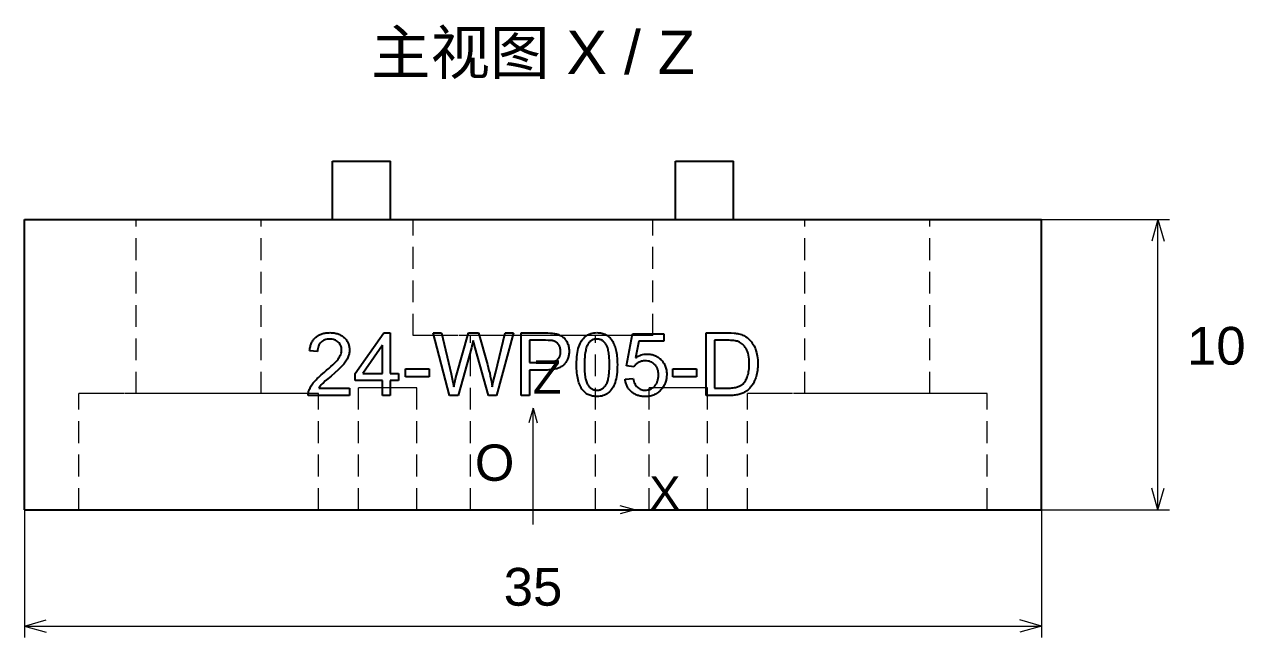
# Paper-space layout '01_三视图' of a CAD drawing. Header units: millimetres. Extents: x 8 to 451, y 8 to 289.
# Drawn here: x 126 to 209.9, y 169.2 to 211.4 of the extents above; entities that cross this region are included whole.
import ezdxf
from ezdxf.enums import TextEntityAlignment as Align

# ---------------------------------------------------------------- set-up
doc = ezdxf.new("R2010")
doc.units = ezdxf.units.MM
doc.linetypes.add('WP_HIDDEN', pattern=[2.3, 1.5, -0.8])
for name, color, linetype, lineweight in [('ANNOTATIONS', 7, 'CONTINUOUS', 18), ('HIDDEN', 7, 'WP_HIDDEN', 13), ('VISIBLE', 7, 'CONTINUOUS', 25)]:
    doc.layers.add(name, color=color, linetype=linetype, lineweight=lineweight)
doc.styles.add('CJK', font='Arial Unicode.ttf')

psp = doc.layouts.new('01_三视图')

# ---------------------------------------------------------------- linework, layer by layer
at = {"layer": 'ANNOTATIONS'}
for p, q in [((196, 198), (204.8, 198)), ((204, 198), (203.58, 196.5)), ((204, 178), (204, 198)), ((204, 198), (204.42, 196.5)), ((161, 185), (160.72, 184)), ((161, 178), (161, 185)), ((161, 185), (161.28, 184)), ((161, 177), (161, 179)), ((204, 178), (203.58, 179.5)), ((204, 178), (204.42, 179.5)), ((126, 178), (126, 169.2)), ((160, 178), (162, 178)), ((161, 178), (168, 178)), ((168, 178), (167, 178.28)), ((168, 178), (167, 177.72)), ((196, 178), (196, 169.2)), ((196, 178), (204.8, 178)), ((126, 170), (127.5, 170.42)), ((196, 170), (194.5, 170.42)), ((126, 170), (196, 170)), ((126, 170), (127.5, 169.58)), ((196, 170), (194.5, 169.58))]:
    psp.add_line(p, q, dxfattribs=at)
at = {"layer": 'HIDDEN'}
for points in [[(142.3, 198), (142.192, 198), (141.874, 198), (141.362, 198), (140.681, 198), (139.866, 198), (138.957, 198), (138, 198), (137.043, 198), (136.134, 198), (135.319, 198), (134.638, 198), (134.126, 198), (133.808, 198), (133.7, 198)], [(133.7, 186), (133.7, 198)], [(142.3, 186), (142.3, 198)], [(147.2, 198), (151.2, 198)], [(169.25, 198), (169.043, 198), (168.433, 198), (167.45, 198), (166.144, 198), (164.58, 198), (162.836, 198), (161, 198), (159.164, 198), (157.42, 198), (155.856, 198), (154.55, 198), (153.567, 198), (152.957, 198), (152.75, 198)], [(152.75, 190), (152.75, 198)], [(169.25, 190), (169.25, 198)], [(170.8, 198), (174.8, 198)], [(188.3, 198), (188.192, 198), (187.874, 198), (187.362, 198), (186.681, 198), (185.866, 198), (184.957, 198), (184, 198), (183.043, 198), (182.134, 198), (181.319, 198), (180.638, 198), (180.126, 198), (179.808, 198), (179.7, 198)], [(179.7, 186), (179.7, 198)], [(188.3, 186), (188.3, 198)], [(169.25, 190), (169.043, 190), (168.433, 190), (167.45, 190), (166.144, 190), (164.58, 190), (162.836, 190), (161, 190), (159.164, 190), (157.42, 190), (155.856, 190), (154.55, 190), (153.567, 190), (152.957, 190), (152.75, 190)], [(165.3, 190), (165.192, 190), (164.874, 190), (164.362, 190), (163.681, 190), (162.866, 190), (161.957, 190), (161, 190), (160.043, 190), (159.134, 190), (158.319, 190), (157.638, 190), (157.126, 190), (156.808, 190), (156.7, 190)], [(156.7, 178), (156.7, 190)], [(165.3, 178), (165.3, 190)], [(153.01, 186.4), (152.96, 186.4), (152.811, 186.4), (152.571, 186.4), (152.253, 186.4), (151.872, 186.4), (151.447, 186.4), (151, 186.4), (150.553, 186.4), (150.128, 186.4), (149.747, 186.4), (149.429, 186.4), (149.189, 186.4), (149.04, 186.4), (148.99, 186.4)], [(148.99, 178), (148.99, 186.4)], [(153.01, 178), (153.01, 186.4)], [(173.01, 186.4), (172.96, 186.4), (172.811, 186.4), (172.571, 186.4), (172.253, 186.4), (171.872, 186.4), (171.447, 186.4), (171, 186.4), (170.553, 186.4), (170.128, 186.4), (169.747, 186.4), (169.429, 186.4), (169.189, 186.4), (169.04, 186.4), (168.99, 186.4)], [(168.99, 178), (168.99, 186.4)], [(173.01, 178), (173.01, 186.4)], [(146.25, 186), (146.043, 186), (145.433, 186), (144.45, 186), (143.144, 186), (141.58, 186), (139.836, 186), (138, 186), (136.164, 186), (134.42, 186), (132.856, 186), (131.55, 186), (130.567, 186), (129.957, 186), (129.75, 186)], [(129.75, 178), (129.75, 186)], [(142.3, 186), (142.192, 186), (141.874, 186), (141.362, 186), (140.681, 186), (139.866, 186), (138.957, 186), (138, 186), (137.043, 186), (136.134, 186), (135.319, 186), (134.638, 186), (134.126, 186), (133.808, 186), (133.7, 186)], [(146.25, 178), (146.25, 186)], [(192.25, 186), (192.043, 186), (191.433, 186), (190.45, 186), (189.144, 186), (187.58, 186), (185.836, 186), (184, 186), (182.164, 186), (180.42, 186), (178.856, 186), (177.55, 186), (176.567, 186), (175.957, 186), (175.75, 186)], [(175.75, 178), (175.75, 186)], [(188.3, 186), (188.192, 186), (187.874, 186), (187.362, 186), (186.681, 186), (185.866, 186), (184.957, 186), (184, 186), (183.043, 186), (182.134, 186), (181.319, 186), (180.638, 186), (180.126, 186), (179.808, 186), (179.7, 186)], [(192.25, 178), (192.25, 186)], [(146.25, 178), (146.043, 178), (145.433, 178), (144.45, 178), (143.144, 178), (141.58, 178), (139.836, 178), (138, 178), (136.164, 178), (134.42, 178), (132.856, 178), (131.55, 178), (130.567, 178), (129.957, 178), (129.75, 178)], [(153.01, 178), (152.96, 178), (152.811, 178), (152.571, 178), (152.253, 178), (151.872, 178), (151.447, 178), (151, 178), (150.553, 178), (150.128, 178), (149.747, 178), (149.429, 178), (149.189, 178), (149.04, 178), (148.99, 178)], [(165.3, 178), (165.192, 178), (164.874, 178), (164.362, 178), (163.681, 178), (162.866, 178), (161.957, 178), (161, 178), (160.043, 178), (159.134, 178), (158.319, 178), (157.638, 178), (157.126, 178), (156.808, 178), (156.7, 178)], [(173.01, 178), (172.96, 178), (172.811, 178), (172.571, 178), (172.253, 178), (171.872, 178), (171.447, 178), (171, 178), (170.553, 178), (170.128, 178), (169.747, 178), (169.429, 178), (169.189, 178), (169.04, 178), (168.99, 178)], [(192.25, 178), (192.043, 178), (191.433, 178), (190.45, 178), (189.144, 178), (187.58, 178), (185.836, 178), (184, 178), (182.164, 178), (180.42, 178), (178.856, 178), (177.55, 178), (176.567, 178), (175.957, 178), (175.75, 178)]]:
    psp.add_lwpolyline(points, dxfattribs=at)
at = {"layer": 'VISIBLE'}
for points in [[(147.2, 198), (147.2, 202)], [(147.2, 202), (151.2, 202)], [(151.2, 198), (151.2, 202)], [(170.8, 198), (170.8, 202)], [(170.8, 202), (174.8, 202)], [(174.8, 198), (174.8, 202)], [(126, 178), (126, 198)], [(126, 198), (196, 198)], [(196, 178), (196, 198)], [(145.82, 189.601), (145.852, 189.654)], [(145.852, 189.654), (145.887, 189.704)], [(145.887, 189.704), (145.924, 189.751)], [(145.924, 189.751), (145.964, 189.797)], [(145.964, 189.797), (146.006, 189.84)], [(146.006, 189.84), (146.05, 189.881)], [(146.05, 189.881), (146.096, 189.92)], [(146.096, 189.92), (146.145, 189.956)], [(146.145, 189.956), (146.195, 189.989)], [(146.195, 189.989), (146.248, 190.021)], [(146.248, 190.021), (146.302, 190.049)], [(146.302, 190.049), (146.358, 190.075)], [(146.358, 190.075), (146.417, 190.099)], [(146.417, 190.099), (146.477, 190.12)], [(146.53, 189.633), (146.465, 189.587)], [(146.477, 190.12), (146.539, 190.139)], [(146.599, 189.673), (146.53, 189.633)], [(146.539, 190.139), (146.603, 190.155)], [(146.673, 189.705), (146.599, 189.673)], [(146.603, 190.155), (146.669, 190.169)], [(146.669, 190.169), (146.737, 190.18)], [(146.752, 189.73), (146.673, 189.705)], [(146.737, 190.18), (146.807, 190.189)], [(146.835, 189.748), (146.752, 189.73)], [(146.807, 190.189), (146.879, 190.195)], [(146.924, 189.758), (146.835, 189.748)], [(146.879, 190.195), (146.953, 190.199)], [(147.017, 189.762), (146.924, 189.758)], [(146.953, 190.199), (147.029, 190.2)], [(147.105, 189.759), (147.017, 189.762)], [(147.029, 190.2), (147.105, 190.199)], [(147.105, 190.199), (147.18, 190.195)], [(147.189, 189.749), (147.105, 189.759)], [(147.18, 190.195), (147.252, 190.188)], [(147.269, 189.732), (147.189, 189.749)], [(147.252, 190.188), (147.323, 190.179)], [(147.344, 189.708), (147.269, 189.732)], [(147.323, 190.179), (147.391, 190.166)], [(147.415, 189.678), (147.344, 189.708)], [(147.391, 190.166), (147.457, 190.152)], [(147.482, 189.641), (147.415, 189.678)], [(147.457, 190.152), (147.522, 190.134)], [(147.545, 189.597), (147.482, 189.641)], [(147.522, 190.134), (147.584, 190.114)], [(147.584, 190.114), (147.645, 190.091)], [(147.645, 190.091), (147.703, 190.066)], [(147.703, 190.066), (147.759, 190.037)], [(147.759, 190.037), (147.813, 190.007)], [(147.813, 190.007), (147.866, 189.973)], [(147.866, 189.973), (147.916, 189.937)], [(147.916, 189.937), (147.964, 189.898)], [(147.964, 189.898), (148.01, 189.856)], [(148.01, 189.856), (148.054, 189.812)], [(148.054, 189.812), (148.095, 189.768)], [(148.095, 189.768), (148.133, 189.721)], [(148.133, 189.721), (148.169, 189.674)], [(148.169, 189.674), (148.201, 189.625)], [(148.201, 189.625), (148.231, 189.575)], [(148.772, 187.39), (150.738, 190.182)], [(150.738, 190.182), (151.17, 190.182)], [(151.17, 190.182), (151.17, 187.39)], [(154.121, 190.182), (154.706, 190.182)], [(155.264, 185.873), (154.121, 190.182)], [(154.706, 190.182), (155.361, 187.358)], [(155.738, 187.273), (156.558, 190.182)], [(156.558, 190.182), (157.245, 190.182)], [(156.887, 189.662), (156.821, 189.387)], [(156.931, 189.489), (156.887, 189.662)], [(157.245, 190.182), (157.863, 188.001)], [(158.412, 187.414), (159.088, 190.182)], [(159.661, 190.182), (158.48, 185.873)], [(159.088, 190.182), (159.661, 190.182)], [(160.193, 190.182), (161.819, 190.182)], [(160.193, 185.873), (160.193, 190.182)], [(160.764, 189.674), (160.764, 188.134)], [(161.866, 189.674), (160.764, 189.674)], [(161.819, 190.182), (162.021, 190.18)], [(162.045, 189.671), (161.866, 189.674)], [(162.021, 190.18), (162.197, 190.172)], [(162.193, 189.664), (162.045, 189.671)], [(162.311, 189.652), (162.193, 189.664)], [(162.197, 190.172), (162.348, 190.159)], [(162.358, 189.645), (162.311, 189.652)], [(162.348, 190.159), (162.474, 190.141)], [(162.398, 189.636), (162.358, 189.645)], [(162.452, 189.618), (162.398, 189.636)], [(162.504, 189.597), (162.452, 189.618)], [(162.474, 190.141), (162.552, 190.126)], [(162.552, 190.126), (162.627, 190.109)], [(162.627, 190.109), (162.698, 190.088)], [(162.698, 190.088), (162.766, 190.064)], [(162.766, 190.064), (162.831, 190.038)], [(162.831, 190.038), (162.893, 190.008)], [(162.893, 190.008), (162.951, 189.975)], [(162.951, 189.975), (163.006, 189.94)], [(163.006, 189.94), (163.059, 189.901)], [(163.059, 189.901), (163.108, 189.858)], [(163.108, 189.858), (163.155, 189.812)], [(163.155, 189.812), (163.2, 189.762)], [(163.2, 189.762), (163.242, 189.708)], [(163.242, 189.708), (163.281, 189.65)], [(163.281, 189.65), (163.318, 189.589)], [(164.29, 189.548), (164.347, 189.641)], [(164.347, 189.641), (164.407, 189.728)], [(164.407, 189.728), (164.473, 189.808)], [(164.473, 189.808), (164.543, 189.881)], [(164.543, 189.881), (164.618, 189.947)], [(164.618, 189.947), (164.698, 190.006)], [(164.698, 190.006), (164.783, 190.058)], [(164.783, 190.058), (164.873, 190.101)], [(164.873, 190.101), (164.969, 190.137)], [(164.961, 189.616), (164.929, 189.588)], [(164.995, 189.642), (164.961, 189.616)], [(164.969, 190.137), (165.069, 190.164)], [(165.029, 189.664), (164.995, 189.642)], [(165.065, 189.685), (165.029, 189.664)], [(165.102, 189.703), (165.065, 189.685)], [(165.069, 190.164), (165.174, 190.184)], [(165.14, 189.719), (165.102, 189.703)], [(165.179, 189.732), (165.14, 189.719)], [(165.174, 190.184), (165.284, 190.196)], [(165.22, 189.743), (165.179, 189.732)], [(165.261, 189.751), (165.22, 189.743)], [(165.304, 189.757), (165.261, 189.751)], [(165.284, 190.196), (165.399, 190.2)], [(165.348, 189.761), (165.304, 189.757)], [(165.393, 189.762), (165.348, 189.761)], [(165.439, 189.761), (165.393, 189.762)], [(165.399, 190.2), (165.484, 190.198)], [(165.484, 189.757), (165.439, 189.761)], [(165.484, 190.198), (165.567, 190.191)], [(165.527, 189.75), (165.484, 189.757)], [(165.57, 189.74), (165.527, 189.75)], [(165.567, 190.191), (165.647, 190.18)], [(165.612, 189.728), (165.57, 189.74)], [(165.653, 189.713), (165.612, 189.728)], [(165.647, 190.18), (165.724, 190.165)], [(165.694, 189.695), (165.653, 189.713)], [(165.733, 189.675), (165.694, 189.695)], [(165.724, 190.165), (165.799, 190.145)], [(165.771, 189.651), (165.733, 189.675)], [(165.808, 189.625), (165.771, 189.651)], [(165.799, 190.145), (165.871, 190.121)], [(165.844, 189.597), (165.808, 189.625)], [(165.871, 190.121), (165.94, 190.093)], [(165.94, 190.093), (166.007, 190.06)], [(166.007, 190.06), (166.071, 190.024)], [(166.071, 190.024), (166.132, 189.983)], [(166.132, 189.983), (166.191, 189.938)], [(166.191, 189.938), (166.246, 189.89)], [(166.246, 189.89), (166.299, 189.838)], [(166.299, 189.838), (166.348, 189.782)], [(166.348, 189.782), (166.395, 189.722)], [(166.395, 189.722), (166.439, 189.658)], [(166.439, 189.658), (166.481, 189.59)], [(167.436, 187.91), (167.853, 190.124)], [(167.853, 190.124), (169.996, 190.124)], [(168.276, 189.618), (168.044, 188.46)], [(169.996, 189.618), (168.276, 189.618)], [(169.996, 190.124), (169.996, 189.618)], [(172.908, 190.182), (174.393, 190.182)], [(172.908, 185.873), (172.908, 190.182)], [(173.479, 189.674), (173.479, 186.382)], [(174.384, 189.674), (173.479, 189.674)], [(174.507, 189.673), (174.384, 189.674)], [(174.393, 190.182), (174.629, 190.179)], [(174.621, 189.668), (174.507, 189.673)], [(174.726, 189.661), (174.621, 189.668)], [(174.629, 190.179), (174.836, 190.167)], [(174.823, 189.652), (174.726, 189.661)], [(174.91, 189.639), (174.823, 189.652)], [(174.836, 190.167), (174.928, 190.158)], [(174.99, 189.624), (174.91, 189.639)], [(174.928, 190.158), (175.013, 190.148)], [(175.06, 189.606), (174.99, 189.624)], [(175.013, 190.148), (175.09, 190.135)], [(175.09, 190.135), (175.16, 190.121)], [(175.16, 190.121), (175.251, 190.097)], [(175.251, 190.097), (175.338, 190.069)], [(175.338, 190.069), (175.422, 190.037)], [(175.422, 190.037), (175.503, 190.001)], [(175.503, 190.001), (175.58, 189.96)], [(175.58, 189.96), (175.654, 189.915)], [(175.654, 189.915), (175.725, 189.866)], [(175.725, 189.866), (175.792, 189.812)], [(175.792, 189.812), (175.874, 189.738)], [(175.874, 189.738), (175.952, 189.658)], [(175.952, 189.658), (176.023, 189.573)], [(145.63, 188.954), (145.638, 189.029)], [(146.173, 188.898), (145.63, 188.954)], [(145.638, 189.029), (145.648, 189.101)], [(145.648, 189.101), (145.661, 189.172)], [(145.661, 189.172), (145.677, 189.24)], [(145.677, 189.24), (145.695, 189.306)], [(145.695, 189.306), (145.715, 189.369)], [(145.715, 189.369), (145.738, 189.431)], [(145.738, 189.431), (145.763, 189.49)], [(145.763, 189.49), (145.79, 189.547)], [(145.79, 189.547), (145.82, 189.601)], [(146.178, 188.997), (146.173, 188.898)], [(146.189, 189.09), (146.178, 188.997)], [(146.207, 189.177), (146.189, 189.09)], [(146.233, 189.259), (146.207, 189.177)], [(146.265, 189.336), (146.233, 189.259)], [(146.305, 189.407), (146.265, 189.336)], [(146.352, 189.473), (146.305, 189.407)], [(146.406, 189.533), (146.352, 189.473)], [(146.465, 189.587), (146.406, 189.533)], [(147.603, 189.546), (147.545, 189.597)], [(147.656, 189.49), (147.603, 189.546)], [(147.702, 189.432), (147.656, 189.49)], [(147.74, 189.37), (147.702, 189.432)], [(147.772, 189.305), (147.74, 189.37)], [(147.766, 188.707), (147.793, 188.785)], [(147.797, 189.238), (147.772, 189.305)], [(147.793, 188.785), (147.813, 188.863)], [(147.814, 189.167), (147.797, 189.238)], [(147.813, 188.863), (147.824, 188.94)], [(147.825, 189.093), (147.814, 189.167)], [(147.824, 188.94), (147.828, 189.015)], [(147.828, 189.015), (147.825, 189.093)], [(148.231, 189.575), (148.258, 189.524)], [(148.258, 189.524), (148.282, 189.471)], [(148.282, 189.471), (148.303, 189.417)], [(148.303, 189.417), (148.321, 189.362)], [(148.321, 189.362), (148.337, 189.305)], [(148.337, 189.305), (148.349, 189.248)], [(148.357, 188.811), (148.345, 188.747)], [(148.349, 189.248), (148.359, 189.189)], [(148.365, 188.875), (148.357, 188.811)], [(148.359, 189.189), (148.366, 189.128)], [(148.37, 188.939), (148.365, 188.875)], [(148.366, 189.128), (148.37, 189.067)], [(148.37, 189.067), (148.372, 189.004)], [(148.372, 189.004), (148.37, 188.939)], [(150.641, 189.333), (149.292, 187.39)], [(150.641, 187.39), (150.641, 189.333)], [(156.76, 189.157), (155.846, 185.873)], [(156.821, 189.387), (156.76, 189.157)], [(157.022, 189.157), (156.931, 189.489)], [(157.93, 185.873), (157.022, 189.157)], [(162.553, 189.571), (162.504, 189.597)], [(162.6, 189.541), (162.553, 189.571)], [(162.643, 189.507), (162.6, 189.541)], [(162.684, 189.47), (162.643, 189.507)], [(162.722, 189.428), (162.684, 189.47)], [(162.758, 189.381), (162.722, 189.428)], [(162.79, 189.332), (162.758, 189.381)], [(162.818, 189.28), (162.79, 189.332)], [(162.841, 189.226), (162.818, 189.28)], [(162.86, 189.169), (162.841, 189.226)], [(162.875, 189.11), (162.86, 189.169)], [(162.886, 189.049), (162.875, 189.11)], [(162.88, 188.742), (162.891, 188.828)], [(162.892, 188.985), (162.886, 189.049)], [(162.891, 188.828), (162.895, 188.919)], [(162.895, 188.919), (162.892, 188.985)], [(163.318, 189.589), (163.352, 189.524)], [(163.352, 189.524), (163.382, 189.456)], [(163.382, 189.456), (163.409, 189.387)], [(163.409, 189.387), (163.431, 189.316)], [(163.431, 189.316), (163.45, 189.243)], [(163.45, 189.243), (163.464, 189.169)], [(163.464, 189.169), (163.474, 189.093)], [(163.477, 188.801), (163.47, 188.736)], [(163.474, 189.093), (163.48, 189.015)], [(163.481, 188.868), (163.477, 188.801)], [(163.48, 189.015), (163.482, 188.936)], [(163.482, 188.936), (163.481, 188.868)], [(164.033, 188.688), (164.055, 188.837)], [(164.055, 188.837), (164.082, 188.977)], [(164.082, 188.977), (164.114, 189.107)], [(164.114, 189.107), (164.151, 189.229)], [(164.151, 189.229), (164.193, 189.342)], [(164.193, 189.342), (164.239, 189.448)], [(164.239, 189.448), (164.29, 189.548)], [(164.59, 188.799), (164.576, 188.7)], [(164.606, 188.893), (164.59, 188.799)], [(164.624, 188.981), (164.606, 188.893)], [(164.644, 189.064), (164.624, 188.981)], [(164.667, 189.142), (164.644, 189.064)], [(164.691, 189.215), (164.667, 189.142)], [(164.718, 189.282), (164.691, 189.215)], [(164.747, 189.345), (164.718, 189.282)], [(164.778, 189.402), (164.747, 189.345)], [(164.811, 189.453), (164.778, 189.402)], [(164.868, 189.526), (164.811, 189.453)], [(164.898, 189.558), (164.868, 189.526)], [(164.929, 189.588), (164.898, 189.558)], [(165.88, 189.565), (165.844, 189.597)], [(165.914, 189.531), (165.88, 189.565)], [(165.948, 189.494), (165.914, 189.531)], [(165.98, 189.455), (165.948, 189.494)], [(166.012, 189.412), (165.98, 189.455)], [(166.042, 189.366), (166.012, 189.412)], [(166.07, 189.314), (166.042, 189.366)], [(166.096, 189.256), (166.07, 189.314)], [(166.12, 189.193), (166.096, 189.256)], [(166.143, 189.124), (166.12, 189.193)], [(166.163, 189.05), (166.143, 189.124)], [(166.181, 188.97), (166.163, 189.05)], [(166.198, 188.884), (166.181, 188.97)], [(166.212, 188.793), (166.198, 188.884)], [(166.225, 188.696), (166.212, 188.793)], [(166.481, 189.59), (166.52, 189.519)], [(166.52, 189.519), (166.557, 189.444)], [(166.557, 189.444), (166.591, 189.366)], [(166.591, 189.366), (166.624, 189.284)], [(166.624, 189.284), (166.654, 189.199)], [(166.654, 189.199), (166.681, 189.11)], [(166.681, 189.11), (166.707, 189.017)], [(166.707, 189.017), (166.729, 188.918)], [(166.729, 188.918), (166.749, 188.812)], [(166.749, 188.812), (166.766, 188.697)], [(175.122, 189.586), (175.06, 189.606)], [(175.2, 189.551), (175.122, 189.586)], [(175.274, 189.509), (175.2, 189.551)], [(175.346, 189.459), (175.274, 189.509)], [(175.415, 189.402), (175.346, 189.459)], [(175.481, 189.338), (175.415, 189.402)], [(175.544, 189.266), (175.481, 189.338)], [(175.604, 189.186), (175.544, 189.266)], [(175.661, 189.099), (175.604, 189.186)], [(175.688, 189.053), (175.661, 189.099)], [(175.713, 189.004), (175.688, 189.053)], [(175.736, 188.952), (175.713, 189.004)], [(175.758, 188.898), (175.736, 188.952)], [(175.778, 188.842), (175.758, 188.898)], [(175.796, 188.783), (175.778, 188.842)], [(175.827, 188.658), (175.796, 188.783)], [(176.023, 189.573), (176.09, 189.484)], [(176.09, 189.484), (176.151, 189.389)], [(176.151, 189.389), (176.207, 189.29)], [(176.207, 189.29), (176.257, 189.185)], [(176.257, 189.185), (176.302, 189.076)], [(176.302, 189.076), (176.341, 188.962)], [(176.341, 188.962), (176.376, 188.844)], [(176.376, 188.844), (176.405, 188.722)], [(147.095, 187.865), (147.22, 187.983)], [(147.22, 187.983), (147.332, 188.093)], [(147.332, 188.093), (147.429, 188.196)], [(147.429, 188.196), (147.512, 188.291)], [(147.512, 188.291), (147.581, 188.379)], [(147.581, 188.379), (147.639, 188.463)], [(147.639, 188.463), (147.689, 188.545)], [(147.689, 188.545), (147.732, 188.626)], [(147.732, 188.626), (147.766, 188.707)], [(147.915, 187.969), (147.848, 187.897)], [(147.974, 188.038), (147.915, 187.969)], [(148.029, 188.106), (147.974, 188.038)], [(148.079, 188.173), (148.029, 188.106)], [(148.125, 188.239), (148.079, 188.173)], [(148.167, 188.304), (148.125, 188.239)], [(148.204, 188.369), (148.167, 188.304)], [(148.237, 188.432), (148.204, 188.369)], [(148.266, 188.495), (148.237, 188.432)], [(148.291, 188.558), (148.266, 188.495)], [(148.312, 188.621), (148.291, 188.558)], [(148.331, 188.684), (148.312, 188.621)], [(148.345, 188.747), (148.331, 188.684)], [(157.863, 188.001), (157.919, 187.8)], [(160.764, 188.134), (161.878, 188.134)], [(161.878, 188.134), (162.011, 188.137)], [(162.011, 188.137), (162.134, 188.147)], [(162.134, 188.147), (162.247, 188.163)], [(162.247, 188.163), (162.35, 188.185)], [(162.35, 188.185), (162.443, 188.214)], [(162.443, 188.214), (162.486, 188.231)], [(162.486, 188.231), (162.526, 188.249)], [(162.526, 188.249), (162.564, 188.27)], [(162.564, 188.27), (162.599, 188.291)], [(162.599, 188.291), (162.632, 188.315)], [(162.632, 188.315), (162.662, 188.339)], [(162.662, 188.339), (162.717, 188.394)], [(162.717, 188.394), (162.764, 188.453)], [(162.764, 188.453), (162.804, 188.517)], [(162.804, 188.517), (162.837, 188.587)], [(162.837, 188.587), (162.862, 188.662)], [(162.862, 188.662), (162.88, 188.742)], [(163.087, 187.96), (163.036, 187.917)], [(163.133, 188.006), (163.087, 187.96)], [(163.175, 188.054), (163.133, 188.006)], [(163.215, 188.104), (163.175, 188.054)], [(163.251, 188.155), (163.215, 188.104)], [(163.286, 188.207), (163.251, 188.155)], [(163.317, 188.26), (163.286, 188.207)], [(163.346, 188.315), (163.317, 188.26)], [(163.372, 188.371), (163.346, 188.315)], [(163.395, 188.429), (163.372, 188.371)], [(163.415, 188.488), (163.395, 188.429)], [(163.433, 188.548), (163.415, 188.488)], [(163.448, 188.609), (163.433, 188.548)], [(163.461, 188.672), (163.448, 188.609)], [(163.47, 188.736), (163.461, 188.672)], [(163.994, 187.999), (163.996, 188.185)], [(163.995, 187.849), (163.994, 187.999)], [(163.996, 188.185), (164.004, 188.362)], [(164.004, 188.362), (164.016, 188.53)], [(164.016, 188.53), (164.033, 188.688)], [(164.542, 188.253), (164.538, 187.999)], [(164.538, 187.999), (164.541, 187.744)], [(164.547, 188.373), (164.542, 188.253)], [(164.555, 188.487), (164.547, 188.373)], [(164.564, 188.597), (164.555, 188.487)], [(164.576, 188.7), (164.564, 188.597)], [(166.236, 188.594), (166.225, 188.696)], [(166.244, 188.486), (166.236, 188.594)], [(166.256, 188.253), (166.244, 188.486)], [(166.26, 187.999), (166.256, 188.253)], [(166.256, 187.745), (166.26, 187.999)], [(166.766, 188.697), (166.779, 188.574)], [(166.779, 188.574), (166.79, 188.442)], [(166.79, 188.442), (166.798, 188.302)], [(166.798, 188.302), (166.802, 188.155)], [(166.804, 187.999), (166.801, 187.814)], [(166.802, 188.155), (166.804, 187.999)], [(167.997, 187.934), (167.963, 187.891)], [(168.033, 187.975), (167.997, 187.934)], [(168.072, 188.014), (168.033, 187.975)], [(168.044, 188.46), (168.142, 188.523)], [(168.114, 188.05), (168.072, 188.014)], [(168.158, 188.085), (168.114, 188.05)], [(168.142, 188.523), (168.24, 188.578)], [(168.206, 188.117), (168.158, 188.085)], [(168.256, 188.147), (168.206, 188.117)], [(168.24, 188.578), (168.34, 188.625)], [(168.308, 188.174), (168.256, 188.147)], [(168.362, 188.198), (168.308, 188.174)], [(168.34, 188.625), (168.442, 188.663)], [(168.417, 188.218), (168.362, 188.198)], [(168.474, 188.234), (168.417, 188.218)], [(168.442, 188.663), (168.544, 188.692)], [(168.532, 188.247), (168.474, 188.234)], [(168.592, 188.256), (168.532, 188.247)], [(168.544, 188.692), (168.648, 188.713)], [(168.654, 188.261), (168.592, 188.256)], [(168.648, 188.713), (168.752, 188.726)], [(168.717, 188.263), (168.654, 188.261)], [(168.818, 188.259), (168.717, 188.263)], [(168.752, 188.726), (168.858, 188.73)], [(168.913, 188.247), (168.818, 188.259)], [(168.858, 188.73), (168.928, 188.729)], [(169.004, 188.226), (168.913, 188.247)], [(168.928, 188.729), (168.997, 188.724)], [(168.997, 188.724), (169.064, 188.717)], [(169.089, 188.198), (169.004, 188.226)], [(169.064, 188.717), (169.129, 188.706)], [(169.17, 188.161), (169.089, 188.198)], [(169.129, 188.706), (169.194, 188.692)], [(169.246, 188.116), (169.17, 188.161)], [(169.194, 188.692), (169.257, 188.675)], [(169.317, 188.063), (169.246, 188.116)], [(169.257, 188.675), (169.318, 188.656)], [(169.383, 188.001), (169.317, 188.063)], [(169.318, 188.656), (169.378, 188.633)], [(169.378, 188.633), (169.437, 188.607)], [(169.414, 187.968), (169.383, 188.001)], [(169.442, 187.933), (169.414, 187.968)], [(169.437, 188.607), (169.495, 188.578)], [(169.469, 187.897), (169.442, 187.933)], [(169.495, 188.578), (169.551, 188.546)], [(169.551, 188.546), (169.606, 188.511)], [(169.606, 188.511), (169.659, 188.472)], [(169.659, 188.472), (169.711, 188.431)], [(169.711, 188.431), (169.761, 188.387)], [(169.761, 188.387), (169.811, 188.339)], [(169.811, 188.339), (169.858, 188.29)], [(169.858, 188.29), (169.901, 188.238)], [(169.901, 188.238), (169.942, 188.185)], [(169.942, 188.185), (169.98, 188.13)], [(169.98, 188.13), (170.015, 188.073)], [(170.015, 188.073), (170.047, 188.015)], [(170.047, 188.015), (170.076, 187.955)], [(170.076, 187.955), (170.102, 187.893)], [(175.852, 188.523), (175.827, 188.658)], [(175.869, 188.379), (175.852, 188.523)], [(175.879, 188.224), (175.869, 188.379)], [(175.876, 187.825), (175.881, 187.941)], [(175.883, 188.06), (175.879, 188.224)], [(175.881, 187.941), (175.883, 188.06)], [(176.405, 188.722), (176.429, 188.596)], [(176.429, 188.596), (176.447, 188.466)], [(176.447, 188.466), (176.46, 188.331)], [(176.46, 188.331), (176.468, 188.193)], [(176.468, 188.193), (176.471, 188.051)], [(176.471, 188.051), (176.469, 187.93)], [(146.149, 187.038), (146.233, 187.118)], [(146.233, 187.118), (146.322, 187.201)], [(146.322, 187.201), (146.419, 187.287)], [(146.419, 187.287), (146.632, 187.467)], [(146.632, 187.467), (146.8, 187.607)], [(146.8, 187.607), (146.955, 187.74)], [(147.099, 187.211), (146.882, 187.027)], [(146.955, 187.74), (147.095, 187.865)], [(147.364, 187.439), (147.099, 187.211)], [(147.588, 187.641), (147.364, 187.439)], [(147.685, 187.733), (147.588, 187.641)], [(147.772, 187.818), (147.685, 187.733)], [(147.848, 187.897), (147.772, 187.818)], [(148.772, 186.905), (148.772, 187.39)], [(149.292, 187.39), (150.641, 187.39)], [(151.17, 187.39), (151.752, 187.39)], [(151.752, 187.39), (151.752, 186.905)], [(152.234, 187.699), (153.859, 187.699)], [(152.234, 187.167), (152.234, 187.699)], [(153.859, 187.167), (152.234, 187.167)], [(153.859, 187.699), (153.859, 187.167)], [(155.361, 187.358), (155.412, 187.136)], [(155.412, 187.136), (155.46, 186.915)], [(155.674, 187.021), (155.738, 187.273)], [(157.919, 187.8), (157.971, 187.602)], [(157.971, 187.602), (158.019, 187.407)], [(158.019, 187.407), (158.062, 187.214)], [(158.062, 187.214), (158.102, 187.025)], [(158.292, 186.915), (158.349, 187.157)], [(158.349, 187.157), (158.412, 187.414)], [(160.764, 187.625), (160.764, 185.873)], [(161.869, 187.625), (160.764, 187.625)], [(161.981, 187.627), (161.869, 187.625)], [(162.088, 187.631), (161.981, 187.627)], [(162.192, 187.639), (162.088, 187.631)], [(162.291, 187.649), (162.192, 187.639)], [(162.385, 187.662), (162.291, 187.649)], [(162.475, 187.679), (162.385, 187.662)], [(162.561, 187.698), (162.475, 187.679)], [(162.642, 187.72), (162.561, 187.698)], [(162.719, 187.746), (162.642, 187.72)], [(162.791, 187.774), (162.719, 187.746)], [(162.859, 187.805), (162.791, 187.774)], [(162.922, 187.839), (162.859, 187.805)], [(162.982, 187.877), (162.922, 187.839)], [(163.036, 187.917), (162.982, 187.877)], [(164, 187.706), (163.995, 187.849)], [(164.009, 187.567), (164, 187.706)], [(164.02, 187.434), (164.009, 187.567)], [(164.035, 187.306), (164.02, 187.434)], [(164.054, 187.183), (164.035, 187.306)], [(164.075, 187.066), (164.054, 187.183)], [(164.541, 187.744), (164.553, 187.512)], [(164.553, 187.512), (164.562, 187.405)], [(164.562, 187.405), (164.573, 187.303)], [(164.573, 187.303), (164.585, 187.206)], [(164.585, 187.206), (164.6, 187.115)], [(164.6, 187.115), (164.616, 187.029)], [(166.181, 187.031), (166.198, 187.117)], [(166.198, 187.117), (166.212, 187.208)], [(166.212, 187.208), (166.225, 187.304)], [(166.225, 187.304), (166.236, 187.406)], [(166.236, 187.406), (166.244, 187.514)], [(166.244, 187.514), (166.256, 187.745)], [(166.743, 187.165), (166.716, 187.026)], [(166.765, 187.313), (166.743, 187.165)], [(166.782, 187.471), (166.765, 187.313)], [(166.794, 187.638), (166.782, 187.471)], [(166.801, 187.814), (166.794, 187.638)], [(167.932, 187.846), (167.436, 187.91)], [(167.963, 187.891), (167.932, 187.846)], [(169.494, 187.859), (169.469, 187.897)], [(169.517, 187.819), (169.494, 187.859)], [(169.538, 187.778), (169.517, 187.819)], [(169.557, 187.736), (169.538, 187.778)], [(169.574, 187.692), (169.557, 187.736)], [(169.601, 187.6), (169.574, 187.692)], [(169.621, 187.502), (169.601, 187.6)], [(169.633, 187.397), (169.621, 187.502)], [(169.621, 187.061), (169.633, 187.171)], [(169.637, 187.287), (169.633, 187.397)], [(169.633, 187.171), (169.637, 187.287)], [(170.102, 187.893), (170.124, 187.829)], [(170.124, 187.829), (170.144, 187.764)], [(170.144, 187.764), (170.161, 187.696)], [(170.161, 187.696), (170.174, 187.627)], [(170.174, 187.627), (170.185, 187.557)], [(170.187, 187.121), (170.177, 187.052)], [(170.185, 187.557), (170.192, 187.484)], [(170.193, 187.191), (170.187, 187.121)], [(170.192, 187.484), (170.197, 187.41)], [(170.197, 187.262), (170.193, 187.191)], [(170.197, 187.41), (170.198, 187.334)], [(170.198, 187.334), (170.197, 187.262)], [(170.631, 187.699), (172.256, 187.699)], [(170.631, 187.167), (170.631, 187.699)], [(172.256, 187.167), (170.631, 187.167)], [(172.256, 187.699), (172.256, 187.167)], [(175.708, 187.067), (175.74, 187.147)], [(175.74, 187.147), (175.77, 187.23)], [(175.77, 187.23), (175.796, 187.318)], [(175.796, 187.318), (175.819, 187.41)], [(175.819, 187.41), (175.839, 187.507)], [(175.839, 187.507), (175.855, 187.609)], [(175.855, 187.609), (175.867, 187.715)], [(175.867, 187.715), (175.876, 187.825)], [(176.356, 187.181), (176.326, 187.089)], [(176.383, 187.278), (176.356, 187.181)], [(176.406, 187.378), (176.383, 187.278)], [(176.426, 187.482), (176.406, 187.378)], [(176.442, 187.589), (176.426, 187.482)], [(176.455, 187.699), (176.442, 187.589)], [(176.464, 187.813), (176.455, 187.699)], [(176.469, 187.93), (176.464, 187.813)], [(145.591, 186.241), (145.621, 186.313)], [(145.621, 186.313), (145.654, 186.386)], [(145.654, 186.386), (145.691, 186.458)], [(145.691, 186.458), (145.733, 186.53)], [(145.733, 186.53), (145.778, 186.601)], [(145.778, 186.601), (145.828, 186.672)], [(145.828, 186.672), (145.882, 186.743)], [(145.882, 186.743), (145.94, 186.814)], [(145.94, 186.814), (146.003, 186.886)], [(146.003, 186.886), (146.073, 186.961)], [(146.073, 186.961), (146.149, 187.038)], [(146.312, 186.454), (146.264, 186.382)], [(146.264, 186.382), (148.378, 186.382)], [(146.364, 186.526), (146.312, 186.454)], [(146.423, 186.597), (146.364, 186.526)], [(146.488, 186.669), (146.423, 186.597)], [(146.577, 186.756), (146.488, 186.669)], [(146.708, 186.875), (146.577, 186.756)], [(146.882, 187.027), (146.708, 186.875)], [(148.378, 186.382), (148.378, 185.873)], [(150.641, 186.905), (148.772, 186.905)], [(150.641, 185.873), (150.641, 186.905)], [(151.17, 186.905), (151.17, 185.873)], [(151.752, 186.905), (151.17, 186.905)], [(155.46, 186.915), (155.504, 186.695)], [(155.504, 186.695), (155.544, 186.476)], [(155.544, 186.476), (155.674, 187.021)], [(158.102, 187.025), (158.138, 186.839)], [(158.138, 186.839), (158.17, 186.656)], [(158.17, 186.656), (158.198, 186.476)], [(158.198, 186.476), (158.242, 186.688)], [(158.242, 186.688), (158.292, 186.915)], [(164.1, 186.954), (164.075, 187.066)], [(164.129, 186.847), (164.1, 186.954)], [(164.16, 186.745), (164.129, 186.847)], [(164.195, 186.649), (164.16, 186.745)], [(164.234, 186.558), (164.195, 186.649)], [(164.275, 186.472), (164.234, 186.558)], [(164.32, 186.392), (164.275, 186.472)], [(164.368, 186.317), (164.32, 186.392)], [(164.42, 186.247), (164.368, 186.317)], [(164.616, 187.029), (164.635, 186.949)], [(164.635, 186.949), (164.655, 186.875)], [(164.655, 186.875), (164.677, 186.806)], [(164.677, 186.806), (164.702, 186.743)], [(164.702, 186.743), (164.728, 186.685)], [(164.728, 186.685), (164.756, 186.633)], [(164.756, 186.633), (164.786, 186.586)], [(164.786, 186.586), (164.85, 186.504)], [(164.85, 186.504), (164.883, 186.467)], [(164.883, 186.467), (164.917, 186.433)], [(164.917, 186.433), (164.953, 186.401)], [(164.953, 186.401), (164.989, 186.372)], [(164.989, 186.372), (165.025, 186.346)], [(165.025, 186.346), (165.063, 186.323)], [(165.063, 186.323), (165.102, 186.302)], [(165.102, 186.302), (165.142, 186.284)], [(165.142, 186.284), (165.182, 186.269)], [(165.182, 186.269), (165.224, 186.257)], [(165.224, 186.257), (165.266, 186.247)], [(165.531, 186.247), (165.574, 186.257)], [(165.574, 186.257), (165.615, 186.269)], [(165.615, 186.269), (165.656, 186.285)], [(165.656, 186.285), (165.695, 186.303)], [(165.695, 186.303), (165.734, 186.323)], [(165.734, 186.323), (165.772, 186.347)], [(165.772, 186.347), (165.809, 186.373)], [(165.809, 186.373), (165.845, 186.402)], [(165.845, 186.402), (165.88, 186.433)], [(165.88, 186.433), (165.914, 186.468)], [(165.914, 186.468), (165.948, 186.505)], [(165.948, 186.505), (165.98, 186.545)], [(165.98, 186.545), (166.012, 186.588)], [(166.012, 186.588), (166.042, 186.635)], [(166.042, 186.635), (166.07, 186.687)], [(166.07, 186.687), (166.096, 186.745)], [(166.096, 186.745), (166.12, 186.808)], [(166.12, 186.808), (166.143, 186.877)], [(166.143, 186.877), (166.163, 186.951)], [(166.163, 186.951), (166.181, 187.031)], [(166.393, 186.275), (166.327, 186.195)], [(166.454, 186.361), (166.393, 186.275)], [(166.509, 186.455), (166.454, 186.361)], [(166.56, 186.555), (166.509, 186.455)], [(166.607, 186.661), (166.56, 186.555)], [(166.648, 186.774), (166.607, 186.661)], [(166.684, 186.895), (166.648, 186.774)], [(166.716, 187.026), (166.684, 186.895)], [(167.342, 187.002), (167.897, 187.049)], [(167.349, 186.935), (167.342, 187.002)], [(167.36, 186.87), (167.349, 186.935)], [(167.373, 186.806), (167.36, 186.87)], [(167.388, 186.744), (167.373, 186.806)], [(167.406, 186.683), (167.388, 186.744)], [(167.426, 186.624), (167.406, 186.683)], [(167.449, 186.567), (167.426, 186.624)], [(167.474, 186.512), (167.449, 186.567)], [(167.502, 186.458), (167.474, 186.512)], [(167.532, 186.406), (167.502, 186.458)], [(167.565, 186.356), (167.532, 186.406)], [(167.6, 186.307), (167.565, 186.356)], [(167.638, 186.26), (167.6, 186.307)], [(167.678, 186.215), (167.638, 186.26)], [(167.897, 187.049), (167.915, 186.951)], [(167.915, 186.951), (167.938, 186.859)], [(167.938, 186.859), (167.966, 186.773)], [(167.966, 186.773), (168, 186.694)], [(168, 186.694), (168.038, 186.621)], [(168.038, 186.621), (168.081, 186.554)], [(168.081, 186.554), (168.13, 186.493)], [(168.13, 186.493), (168.184, 186.439)], [(168.184, 186.439), (168.241, 186.391)], [(168.241, 186.391), (168.302, 186.35)], [(168.302, 186.35), (168.365, 186.315)], [(168.365, 186.315), (168.432, 186.286)], [(168.432, 186.286), (168.501, 186.264)], [(168.501, 186.264), (168.573, 186.248)], [(168.82, 186.24), (168.91, 186.253)], [(168.91, 186.253), (168.953, 186.263)], [(168.953, 186.263), (168.996, 186.276)], [(168.996, 186.276), (169.038, 186.29)], [(169.038, 186.29), (169.079, 186.307)], [(169.079, 186.307), (169.119, 186.326)], [(169.119, 186.326), (169.158, 186.348)], [(169.158, 186.348), (169.233, 186.397)], [(169.233, 186.397), (169.305, 186.456)], [(169.305, 186.456), (169.373, 186.523)], [(169.373, 186.523), (169.405, 186.56)], [(169.405, 186.56), (169.435, 186.598)], [(169.435, 186.598), (169.462, 186.638)], [(169.462, 186.638), (169.488, 186.679)], [(169.488, 186.679), (169.512, 186.721)], [(169.512, 186.721), (169.534, 186.766)], [(169.534, 186.766), (169.553, 186.811)], [(169.553, 186.811), (169.571, 186.858)], [(169.571, 186.858), (169.6, 186.957)], [(169.6, 186.957), (169.621, 187.061)], [(169.805, 186.26), (169.749, 186.201)], [(169.858, 186.323), (169.805, 186.26)], [(169.899, 186.377), (169.858, 186.323)], [(169.937, 186.432), (169.899, 186.377)], [(169.973, 186.489), (169.937, 186.432)], [(170.007, 186.546), (169.973, 186.489)], [(170.037, 186.605), (170.007, 186.546)], [(170.065, 186.665), (170.037, 186.605)], [(170.091, 186.726), (170.065, 186.665)], [(170.113, 186.789), (170.091, 186.726)], [(170.133, 186.853), (170.113, 186.789)], [(170.151, 186.918), (170.133, 186.853)], [(170.165, 186.984), (170.151, 186.918)], [(170.177, 187.052), (170.165, 186.984)], [(173.479, 186.382), (174.399, 186.382)], [(174.399, 186.382), (174.502, 186.383)], [(174.502, 186.383), (174.6, 186.387)], [(174.6, 186.387), (174.692, 186.393)], [(174.692, 186.393), (174.779, 186.402)], [(174.779, 186.402), (174.86, 186.413)], [(174.86, 186.413), (174.935, 186.427)], [(174.935, 186.427), (175.004, 186.443)], [(175.004, 186.443), (175.067, 186.461)], [(175.067, 186.461), (175.126, 186.482)], [(175.126, 186.482), (175.182, 186.505)], [(175.182, 186.505), (175.235, 186.53)], [(175.235, 186.53), (175.285, 186.557)], [(175.285, 186.557), (175.332, 186.586)], [(175.332, 186.586), (175.376, 186.617)], [(175.376, 186.617), (175.416, 186.65)], [(175.416, 186.65), (175.454, 186.685)], [(175.454, 186.685), (175.503, 186.738)], [(175.503, 186.738), (175.55, 186.795)], [(175.55, 186.795), (175.593, 186.856)], [(175.593, 186.856), (175.634, 186.922)], [(175.634, 186.922), (175.672, 186.993)], [(175.672, 186.993), (175.708, 187.067)], [(175.825, 186.285), (175.774, 186.241)], [(175.874, 186.332), (175.825, 186.285)], [(175.923, 186.383), (175.874, 186.332)], [(175.97, 186.436), (175.923, 186.383)], [(176.017, 186.493), (175.97, 186.436)], [(176.062, 186.554), (176.017, 186.493)], [(176.106, 186.618), (176.062, 186.554)], [(176.148, 186.686), (176.106, 186.618)], [(176.188, 186.759), (176.148, 186.686)], [(176.225, 186.835), (176.188, 186.759)], [(176.261, 186.915), (176.225, 186.835)], [(176.295, 187), (176.261, 186.915)], [(176.326, 187.089), (176.295, 187)], [(145.53, 185.873), (145.531, 185.968)], [(148.378, 185.873), (145.53, 185.873)], [(145.531, 185.968), (145.542, 186.061)], [(145.542, 186.061), (145.562, 186.152)], [(145.562, 186.152), (145.591, 186.241)], [(151.17, 185.873), (150.641, 185.873)], [(155.846, 185.873), (155.264, 185.873)], [(158.48, 185.873), (157.93, 185.873)], [(160.764, 185.873), (160.193, 185.873)], [(164.466, 186.193), (164.42, 186.247)], [(164.513, 186.142), (164.466, 186.193)], [(164.563, 186.095), (164.513, 186.142)], [(164.615, 186.051), (164.563, 186.095)], [(164.668, 186.011), (164.615, 186.051)], [(164.724, 185.975), (164.668, 186.011)], [(164.782, 185.941), (164.724, 185.975)], [(164.843, 185.912), (164.782, 185.941)], [(164.905, 185.886), (164.843, 185.912)], [(164.969, 185.863), (164.905, 185.886)], [(165.035, 185.844), (164.969, 185.863)], [(165.104, 185.828), (165.035, 185.844)], [(165.175, 185.816), (165.104, 185.828)], [(165.247, 185.807), (165.175, 185.816)], [(165.322, 185.802), (165.247, 185.807)], [(165.266, 186.247), (165.309, 186.24)], [(165.309, 186.24), (165.354, 186.236)], [(165.399, 185.8), (165.322, 185.802)], [(165.354, 186.236), (165.399, 186.235)], [(165.399, 186.235), (165.444, 186.236)], [(165.515, 185.804), (165.399, 185.8)], [(165.444, 186.236), (165.488, 186.241)], [(165.488, 186.241), (165.531, 186.247)], [(165.625, 185.816), (165.515, 185.804)], [(165.731, 185.836), (165.625, 185.816)], [(165.831, 185.864), (165.731, 185.836)], [(165.927, 185.899), (165.831, 185.864)], [(166.017, 185.943), (165.927, 185.899)], [(166.102, 185.995), (166.017, 185.943)], [(166.182, 186.054), (166.102, 185.995)], [(166.257, 186.121), (166.182, 186.054)], [(166.327, 186.195), (166.257, 186.121)], [(167.721, 186.171), (167.678, 186.215)], [(167.766, 186.129), (167.721, 186.171)], [(167.814, 186.089), (167.766, 186.129)], [(167.863, 186.052), (167.814, 186.089)], [(167.913, 186.017), (167.863, 186.052)], [(167.966, 185.985), (167.913, 186.017)], [(168.02, 185.956), (167.966, 185.985)], [(168.076, 185.929), (168.02, 185.956)], [(168.133, 185.904), (168.076, 185.929)], [(168.192, 185.882), (168.133, 185.904)], [(168.253, 185.863), (168.192, 185.882)], [(168.315, 185.846), (168.253, 185.863)], [(168.38, 185.832), (168.315, 185.846)], [(168.446, 185.821), (168.38, 185.832)], [(168.513, 185.812), (168.446, 185.821)], [(168.582, 185.805), (168.513, 185.812)], [(168.573, 186.248), (168.648, 186.238)], [(168.653, 185.801), (168.582, 185.805)], [(168.648, 186.238), (168.726, 186.235)], [(168.726, 185.8), (168.653, 185.801)], [(168.726, 186.235), (168.82, 186.24)], [(168.814, 185.802), (168.726, 185.8)], [(168.901, 185.808), (168.814, 185.802)], [(168.984, 185.818), (168.901, 185.808)], [(169.066, 185.833), (168.984, 185.818)], [(169.145, 185.851), (169.066, 185.833)], [(169.221, 185.874), (169.145, 185.851)], [(169.296, 185.9), (169.221, 185.874)], [(169.367, 185.931), (169.296, 185.9)], [(169.437, 185.966), (169.367, 185.931)], [(169.504, 186.004), (169.437, 185.966)], [(169.569, 186.047), (169.504, 186.004)], [(169.631, 186.094), (169.569, 186.047)], [(169.691, 186.145), (169.631, 186.094)], [(169.749, 186.201), (169.691, 186.145)], [(174.463, 185.873), (172.908, 185.873)], [(174.653, 185.878), (174.463, 185.873)], [(174.744, 185.884), (174.653, 185.878)], [(174.832, 185.892), (174.744, 185.884)], [(174.917, 185.902), (174.832, 185.892)], [(174.999, 185.915), (174.917, 185.902)], [(175.079, 185.93), (174.999, 185.915)], [(175.155, 185.947), (175.079, 185.93)], [(175.229, 185.966), (175.155, 185.947)], [(175.301, 185.988), (175.229, 185.966)], [(175.369, 186.012), (175.301, 185.988)], [(175.435, 186.038), (175.369, 186.012)], [(175.498, 186.066), (175.435, 186.038)], [(175.558, 186.096), (175.498, 186.066)], [(175.615, 186.128), (175.558, 186.096)], [(175.67, 186.163), (175.615, 186.128)], [(175.723, 186.2), (175.67, 186.163)], [(175.774, 186.241), (175.723, 186.2)], [(126, 178), (196, 178)]]:
    psp.add_lwpolyline(points, dxfattribs=at)

# ---------------------------------------------------------------- texts
at = {"layer": 'ANNOTATIONS', "style": 'CJK'}
for s, height, p in [('主视图 X / Z', 3, (161, 208)), ('35', 2.6, (161, 171.4))]:
    psp.add_text(s, height=height, dxfattribs=at).set_placement(p, align=Align.CENTER)
for s, height, p in [('10', 2.6, (206, 188)), ('Z', 2.3, (161, 186)), ('O', 2.5, (157, 180)), ('X', 2.3, (169, 178))]:
    psp.add_text(s, height=height, dxfattribs=at).set_placement(p)

doc.saveas('drawing.dxf')
